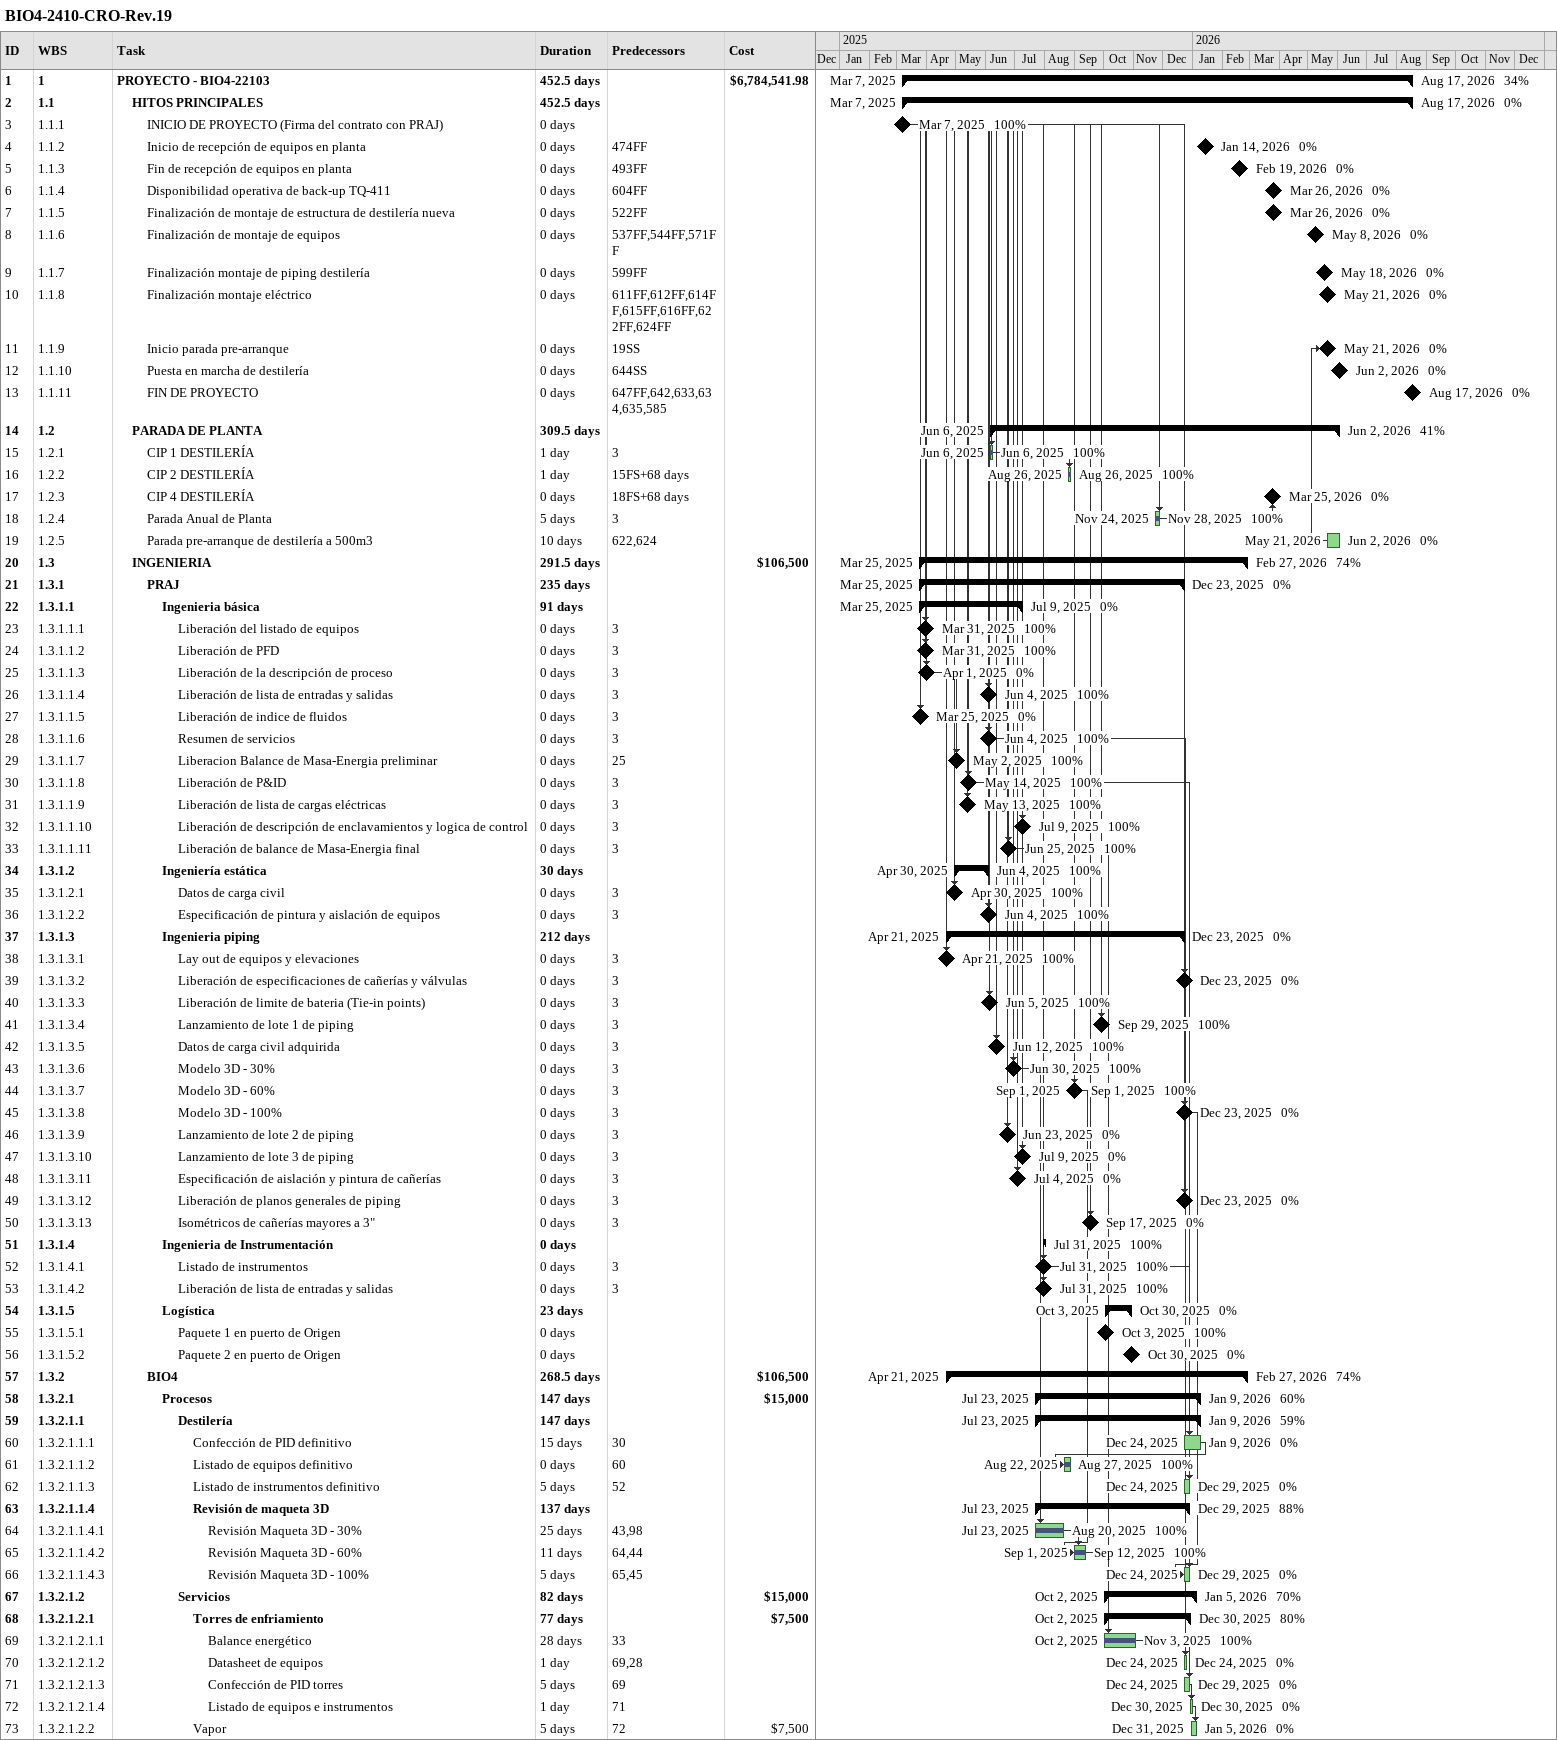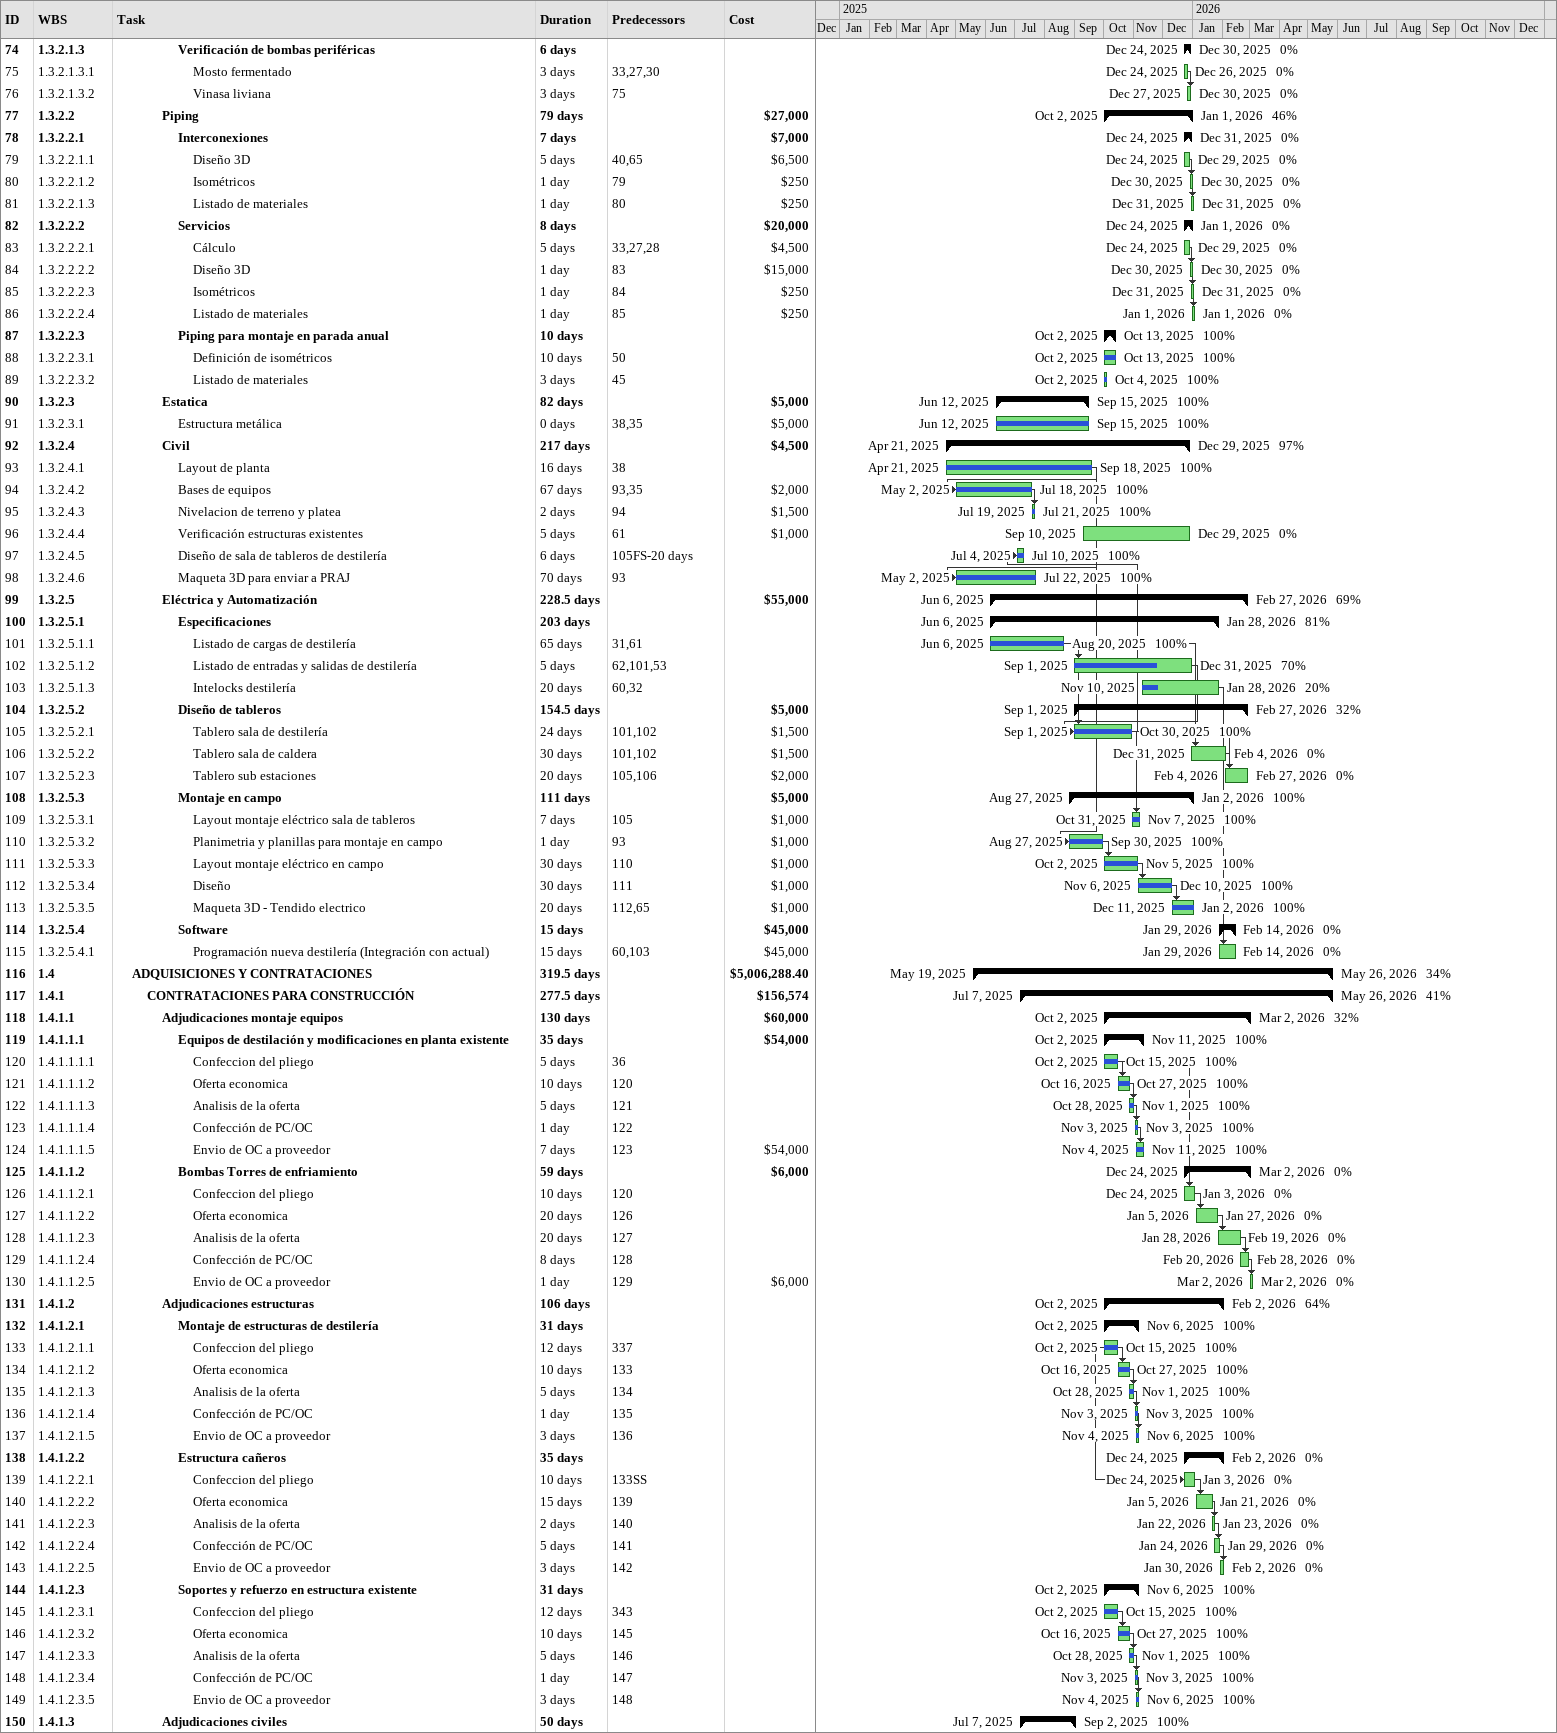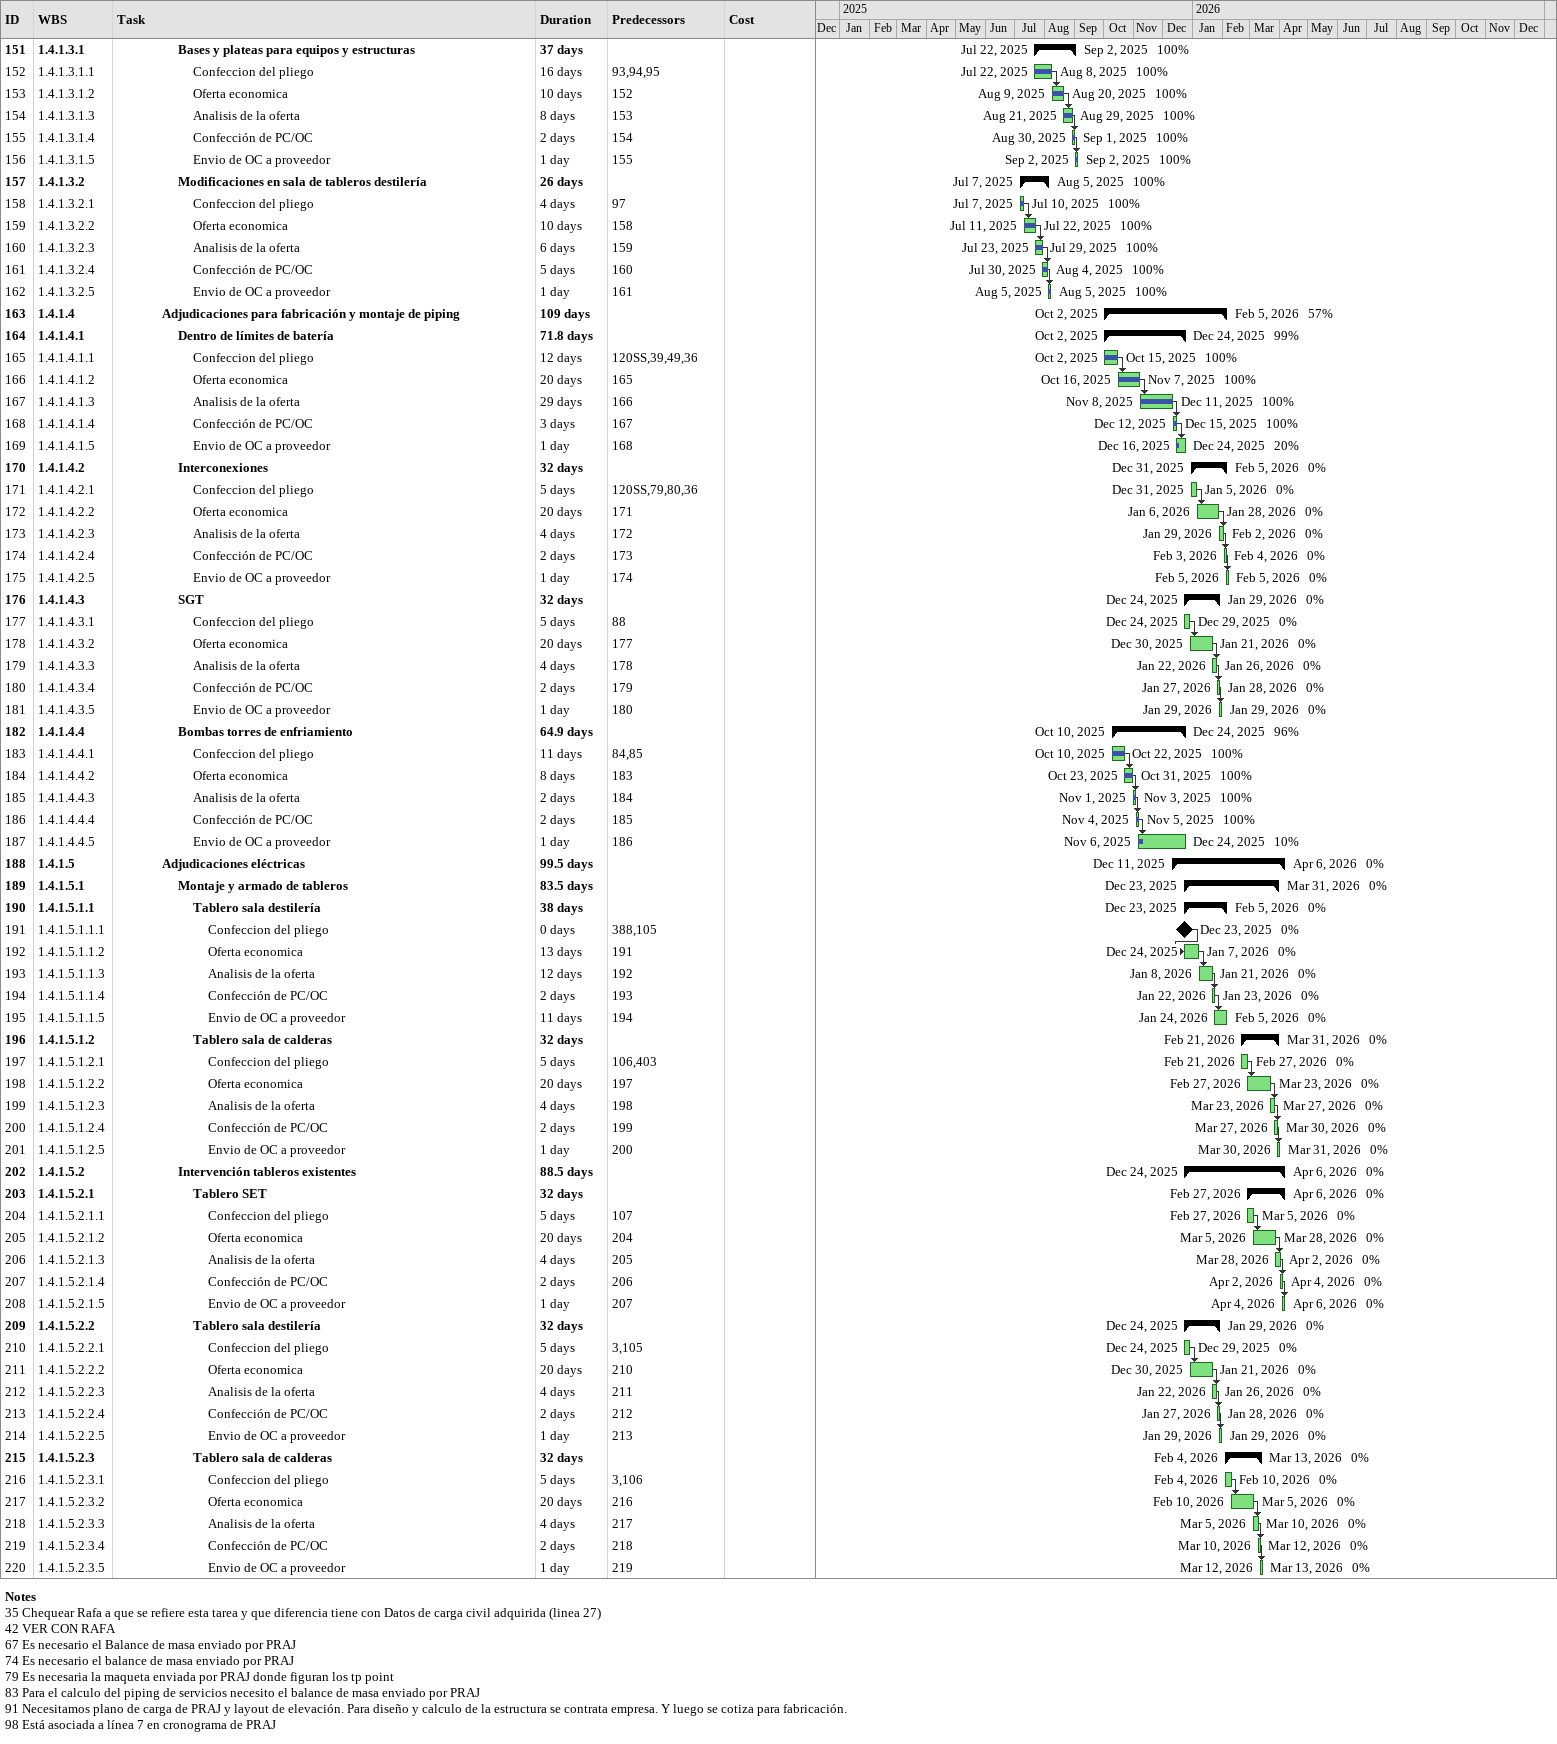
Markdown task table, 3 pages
BIO4-2410-CRO-Rev.19

| ID | WBS | Task | Duration | Start | Finish | Predecessors | % complete | Cost ($) |
|---|---|---|---|---|---|---|---|---|
| 1 | 1 | **PROYECTO - BIO4-22103** | 452.5d | 2025-03-07 | 2026-08-17 |  | 34 | 6784541.98 |
| 2 | 1.1 | **HITOS PRINCIPALES** | 452.5d | 2025-03-07 | 2026-08-17 |  | 0 |  |
| 3 | 1.1.1 | INICIO DE PROYECTO (Firma del contrato con PRAJ) | 0d | 2025-03-07 | 2025-03-07 |  | 100 |  |
| 4 | 1.1.2 | Inicio de recepción de equipos en planta | 0d | 2026-01-14 | 2026-01-14 | 474FF | 0 |  |
| 5 | 1.1.3 | Fin de recepción de equipos en planta | 0d | 2026-02-19 | 2026-02-19 | 493FF | 0 |  |
| 6 | 1.1.4 | Disponibilidad operativa de back-up TQ-411 | 0d | 2026-03-26 | 2026-03-26 | 604FF | 0 |  |
| 7 | 1.1.5 | Finalización de montaje de estructura de destilería nueva | 0d | 2026-03-26 | 2026-03-26 | 522FF | 0 |  |
| 8 | 1.1.6 | Finalización de montaje de equipos | 0d | 2026-05-08 | 2026-05-08 | 537FF, 544FF, 571FF | 0 |  |
| 9 | 1.1.7 | Finalización montaje de piping destilería | 0d | 2026-05-18 | 2026-05-18 | 599FF | 0 |  |
| 10 | 1.1.8 | Finalización montaje eléctrico | 0d | 2026-05-21 | 2026-05-21 | 611FF, 612FF, 614FF, 615FF, 616FF, 622FF, 624FF | 0 |  |
| 11 | 1.1.9 | Inicio parada pre-arranque | 0d | 2026-05-21 | 2026-05-21 | 19SS | 0 |  |
| 12 | 1.1.10 | Puesta en marcha de destilería | 0d | 2026-06-02 | 2026-06-02 | 644SS | 0 |  |
| 13 | 1.1.11 | FIN DE PROYECTO | 0d | 2026-08-17 | 2026-08-17 | 647FF, 642, 633, 634, 635, 585 | 0 |  |
| 14 | 1.2 | **PARADA DE PLANTA** | 309.5d | 2025-06-06 | 2026-06-02 |  | 41 |  |
| 15 | 1.2.1 | CIP 1 DESTILERÍA | 1d | 2025-06-06 | 2025-06-06 | 3 | 100 |  |
| 16 | 1.2.2 | CIP 2 DESTILERÍA | 1d | 2025-08-26 | 2025-08-26 | 15FS+68d | 100 |  |
| 17 | 1.2.3 | CIP 4 DESTILERÍA | 0d | 2026-03-25 | 2026-03-25 | 18FS+68d | 0 |  |
| 18 | 1.2.4 | Parada Anual de Planta | 5d | 2025-11-24 | 2025-11-28 | 3 | 100 |  |
| 19 | 1.2.5 | Parada pre-arranque de destilería a 500m3 | 10d | 2026-05-21 | 2026-06-02 | 622, 624 | 0 |  |
| 20 | 1.3 | **INGENIERIA** | 291.5d | 2025-03-25 | 2026-02-27 |  | 74 | 106500 |
| 21 | 1.3.1 | **PRAJ** | 235d | 2025-03-25 | 2025-12-23 |  | 0 |  |
| 22 | 1.3.1.1 | **Ingenieria básica** | 91d | 2025-03-25 | 2025-07-09 |  | 0 |  |
| 23 | 1.3.1.1.1 | Liberación del listado de equipos | 0d | 2025-03-31 | 2025-03-31 | 3 | 100 |  |
| 24 | 1.3.1.1.2 | Liberación de PFD | 0d | 2025-03-31 | 2025-03-31 | 3 | 100 |  |
| 25 | 1.3.1.1.3 | Liberación de la descripción de proceso | 0d | 2025-04-01 | 2025-04-01 | 3 | 0 |  |
| 26 | 1.3.1.1.4 | Liberación de lista de entradas y salidas | 0d | 2025-06-04 | 2025-06-04 | 3 | 100 |  |
| 27 | 1.3.1.1.5 | Liberación de indice de fluidos | 0d | 2025-03-25 | 2025-03-25 | 3 | 0 |  |
| 28 | 1.3.1.1.6 | Resumen de servicios | 0d | 2025-06-04 | 2025-06-04 | 3 | 100 |  |
| 29 | 1.3.1.1.7 | Liberacion Balance de Masa-Energia preliminar | 0d | 2025-05-02 | 2025-05-02 | 25 | 100 |  |
| 30 | 1.3.1.1.8 | Liberación de P&ID | 0d | 2025-05-14 | 2025-05-14 | 3 | 100 |  |
| 31 | 1.3.1.1.9 | Liberación de lista de cargas eléctricas | 0d | 2025-05-13 | 2025-05-13 | 3 | 100 |  |
| 32 | 1.3.1.1.10 | Liberación de descripción de enclavamientos y logica de control | 0d | 2025-07-09 | 2025-07-09 | 3 | 100 |  |
| 33 | 1.3.1.1.11 | Liberación de balance de Masa-Energia final | 0d | 2025-06-25 | 2025-06-25 | 3 | 100 |  |
| 34 | 1.3.1.2 | **Ingeniería estática** | 30d | 2025-04-30 | 2025-06-04 |  | 100 |  |
| 35 | 1.3.1.2.1 | Datos de carga civil | 0d | 2025-04-30 | 2025-04-30 | 3 | 100 |  |
| 36 | 1.3.1.2.2 | Especificación de pintura y aislación de equipos | 0d | 2025-06-04 | 2025-06-04 | 3 | 100 |  |
| 37 | 1.3.1.3 | **Ingenieria piping** | 212d | 2025-04-21 | 2025-12-23 |  | 0 |  |
| 38 | 1.3.1.3.1 | Lay out de equipos y elevaciones | 0d | 2025-04-21 | 2025-04-21 | 3 | 100 |  |
| 39 | 1.3.1.3.2 | Liberación de especificaciones de cañerías y válvulas | 0d | 2025-12-23 | 2025-12-23 | 3 | 0 |  |
| 40 | 1.3.1.3.3 | Liberación de limite de bateria (Tie-in points) | 0d | 2025-06-05 | 2025-06-05 | 3 | 100 |  |
| 41 | 1.3.1.3.4 | Lanzamiento de lote 1 de piping | 0d | 2025-09-29 | 2025-09-29 | 3 | 100 |  |
| 42 | 1.3.1.3.5 | Datos de carga civil adquirida | 0d | 2025-06-12 | 2025-06-12 | 3 | 100 |  |
| 43 | 1.3.1.3.6 | Modelo 3D - 30% | 0d | 2025-06-30 | 2025-06-30 | 3 | 100 |  |
| 44 | 1.3.1.3.7 | Modelo 3D - 60% | 0d | 2025-09-01 | 2025-09-01 | 3 | 100 |  |
| 45 | 1.3.1.3.8 | Modelo 3D - 100% | 0d | 2025-12-23 | 2025-12-23 | 3 | 0 |  |
| 46 | 1.3.1.3.9 | Lanzamiento de lote 2 de piping | 0d | 2025-06-23 | 2025-06-23 | 3 | 0 |  |
| 47 | 1.3.1.3.10 | Lanzamiento de lote 3 de piping | 0d | 2025-07-09 | 2025-07-09 | 3 | 0 |  |
| 48 | 1.3.1.3.11 | Especificación de aislación y pintura de cañerías | 0d | 2025-07-04 | 2025-07-04 | 3 | 0 |  |
| 49 | 1.3.1.3.12 | Liberación de planos generales de piping | 0d | 2025-12-23 | 2025-12-23 | 3 | 0 |  |
| 50 | 1.3.1.3.13 | Isométricos de cañerías mayores a 3" | 0d | 2025-09-17 | 2025-09-17 | 3 | 0 |  |
| 51 | 1.3.1.4 | **Ingenieria de Instrumentación** | 0d | 2025-07-31 | 2025-07-31 |  | 100 |  |
| 52 | 1.3.1.4.1 | Listado de instrumentos | 0d | 2025-07-31 | 2025-07-31 | 3 | 100 |  |
| 53 | 1.3.1.4.2 | Liberación de lista de entradas y salidas | 0d | 2025-07-31 | 2025-07-31 | 3 | 100 |  |
| 54 | 1.3.1.5 | **Logística** | 23d | 2025-10-03 | 2025-10-30 |  | 0 |  |
| 55 | 1.3.1.5.1 | Paquete 1 en puerto de Origen | 0d | 2025-10-03 | 2025-10-03 |  | 100 |  |
| 56 | 1.3.1.5.2 | Paquete 2 en puerto de Origen | 0d | 2025-10-30 | 2025-10-30 |  | 0 |  |
| 57 | 1.3.2 | **BIO4** | 268.5d | 2025-04-21 | 2026-02-27 |  | 74 | 106500 |
| 58 | 1.3.2.1 | **Procesos** | 147d | 2025-07-23 | 2026-01-09 |  | 60 | 15000 |
| 59 | 1.3.2.1.1 | **Destilería** | 147d | 2025-07-23 | 2026-01-09 |  | 59 |  |
| 60 | 1.3.2.1.1.1 | Confección de PID definitivo | 15d | 2025-12-24 | 2026-01-09 | 30 | 0 |  |
| 61 | 1.3.2.1.1.2 | Listado de equipos definitivo | 0d | 2025-08-22 | 2025-08-27 | 60 | 100 |  |
| 62 | 1.3.2.1.1.3 | Listado de instrumentos definitivo | 5d | 2025-12-24 | 2025-12-29 | 52 | 0 |  |
| 63 | 1.3.2.1.1.4 | **Revisión de maqueta 3D** | 137d | 2025-07-23 | 2025-12-29 |  | 88 |  |
| 64 | 1.3.2.1.1.4.1 | Revisión Maqueta 3D - 30% | 25d | 2025-07-23 | 2025-08-20 | 43, 98 | 100 |  |
| 65 | 1.3.2.1.1.4.2 | Revisión Maqueta 3D - 60% | 11d | 2025-09-01 | 2025-09-12 | 64, 44 | 100 |  |
| 66 | 1.3.2.1.1.4.3 | Revisión Maqueta 3D - 100% | 5d | 2025-12-24 | 2025-12-29 | 65, 45 | 0 |  |
| 67 | 1.3.2.1.2 | **Servicios** | 82d | 2025-10-02 | 2026-01-05 |  | 70 | 15000 |
| 68 | 1.3.2.1.2.1 | **Torres de enfriamiento** | 77d | 2025-10-02 | 2025-12-30 |  | 80 | 7500 |
| 69 | 1.3.2.1.2.1.1 | Balance energético | 28d | 2025-10-02 | 2025-11-03 | 33 | 100 |  |
| 70 | 1.3.2.1.2.1.2 | Datasheet de equipos | 1d | 2025-12-24 | 2025-12-24 | 69, 28 | 0 |  |
| 71 | 1.3.2.1.2.1.3 | Confección de PID torres | 5d | 2025-12-24 | 2025-12-29 | 69 | 0 |  |
| 72 | 1.3.2.1.2.1.4 | Listado de equipos e instrumentos | 1d | 2025-12-30 | 2025-12-30 | 71 | 0 |  |
| 73 | 1.3.2.1.2.2 | Vapor | 5d | 2025-12-31 | 2026-01-05 | 72 | 0 | 7500 |
| 74 | 1.3.2.1.3 | **Verificación de bombas periféricas** | 6d | 2025-12-24 | 2025-12-30 |  | 0 |  |
| 75 | 1.3.2.1.3.1 | Mosto fermentado | 3d | 2025-12-24 | 2025-12-26 | 33, 27, 30 | 0 |  |
| 76 | 1.3.2.1.3.2 | Vinasa liviana | 3d | 2025-12-27 | 2025-12-30 | 75 | 0 |  |
| 77 | 1.3.2.2 | **Piping** | 79d | 2025-10-02 | 2026-01-01 |  | 46 | 27000 |
| 78 | 1.3.2.2.1 | **Interconexiones** | 7d | 2025-12-24 | 2025-12-31 |  | 0 | 7000 |
| 79 | 1.3.2.2.1.1 | Diseño 3D | 5d | 2025-12-24 | 2025-12-29 | 40, 65 | 0 | 6500 |
| 80 | 1.3.2.2.1.2 | Isométricos | 1d | 2025-12-30 | 2025-12-30 | 79 | 0 | 250 |
| 81 | 1.3.2.2.1.3 | Listado de materiales | 1d | 2025-12-31 | 2025-12-31 | 80 | 0 | 250 |
| 82 | 1.3.2.2.2 | **Servicios** | 8d | 2025-12-24 | 2026-01-01 |  | 0 | 20000 |
| 83 | 1.3.2.2.2.1 | Cálculo | 5d | 2025-12-24 | 2025-12-29 | 33, 27, 28 | 0 | 4500 |
| 84 | 1.3.2.2.2.2 | Diseño 3D | 1d | 2025-12-30 | 2025-12-30 | 83 | 0 | 15000 |
| 85 | 1.3.2.2.2.3 | Isométricos | 1d | 2025-12-31 | 2025-12-31 | 84 | 0 | 250 |
| 86 | 1.3.2.2.2.4 | Listado de materiales | 1d | 2026-01-01 | 2026-01-01 | 85 | 0 | 250 |
| 87 | 1.3.2.2.3 | **Piping para montaje en parada anual** | 10d | 2025-10-02 | 2025-10-13 |  | 100 |  |
| 88 | 1.3.2.2.3.1 | Definición de isométricos | 10d | 2025-10-02 | 2025-10-13 | 50 | 100 |  |
| 89 | 1.3.2.2.3.2 | Listado de materiales | 3d | 2025-10-02 | 2025-10-04 | 45 | 100 |  |
| 90 | 1.3.2.3 | **Estatica** | 82d | 2025-06-12 | 2025-09-15 |  | 100 | 5000 |
| 91 | 1.3.2.3.1 | Estructura metálica | 0d | 2025-06-12 | 2025-09-15 | 38, 35 | 100 | 5000 |
| 92 | 1.3.2.4 | **Civil** | 217d | 2025-04-21 | 2025-12-29 |  | 97 | 4500 |
| 93 | 1.3.2.4.1 | Layout de planta | 16d | 2025-04-21 | 2025-09-18 | 38 | 100 |  |
| 94 | 1.3.2.4.2 | Bases de equipos | 67d | 2025-05-02 | 2025-07-18 | 93, 35 | 100 | 2000 |
| 95 | 1.3.2.4.3 | Nivelacion de terreno y platea | 2d | 2025-07-19 | 2025-07-21 | 94 | 100 | 1500 |
| 96 | 1.3.2.4.4 | Verificación estructuras existentes | 5d | 2025-09-10 | 2025-12-29 | 61 | 0 | 1000 |
| 97 | 1.3.2.4.5 | Diseño de sala de tableros de destilería | 6d | 2025-07-04 | 2025-07-10 | 105FS-20d | 100 |  |
| 98 | 1.3.2.4.6 | Maqueta 3D para enviar a PRAJ | 70d | 2025-05-02 | 2025-07-22 | 93 | 100 |  |
| 99 | 1.3.2.5 | **Eléctrica y Automatización** | 228.5d | 2025-06-06 | 2026-02-27 |  | 69 | 55000 |
| 100 | 1.3.2.5.1 | **Especificaciones** | 203d | 2025-06-06 | 2026-01-28 |  | 81 |  |
| 101 | 1.3.2.5.1.1 | Listado de cargas de destilería | 65d | 2025-06-06 | 2025-08-20 | 31, 61 | 100 |  |
| 102 | 1.3.2.5.1.2 | Listado de entradas y salidas de destilería | 5d | 2025-09-01 | 2025-12-31 | 62, 101, 53 | 70 |  |
| 103 | 1.3.2.5.1.3 | Intelocks destilería | 20d | 2025-11-10 | 2026-01-28 | 60, 32 | 20 |  |
| 104 | 1.3.2.5.2 | **Diseño de tableros** | 154.5d | 2025-09-01 | 2026-02-27 |  | 32 | 5000 |
| 105 | 1.3.2.5.2.1 | Tablero sala de destilería | 24d | 2025-09-01 | 2025-10-30 | 101, 102 | 100 | 1500 |
| 106 | 1.3.2.5.2.2 | Tablero sala de caldera | 30d | 2025-12-31 | 2026-02-04 | 101, 102 | 0 | 1500 |
| 107 | 1.3.2.5.2.3 | Tablero sub estaciones | 20d | 2026-02-04 | 2026-02-27 | 105, 106 | 0 | 2000 |
| 108 | 1.3.2.5.3 | **Montaje en campo** | 111d | 2025-08-27 | 2026-01-02 |  | 100 | 5000 |
| 109 | 1.3.2.5.3.1 | Layout montaje eléctrico sala de tableros | 7d | 2025-10-31 | 2025-11-07 | 105 | 100 | 1000 |
| 110 | 1.3.2.5.3.2 | Planimetria y planillas para montaje en campo | 1d | 2025-08-27 | 2025-09-30 | 93 | 100 | 1000 |
| 111 | 1.3.2.5.3.3 | Layout montaje eléctrico en campo | 30d | 2025-10-02 | 2025-11-05 | 110 | 100 | 1000 |
| 112 | 1.3.2.5.3.4 | Diseño | 30d | 2025-11-06 | 2025-12-10 | 111 | 100 | 1000 |
| 113 | 1.3.2.5.3.5 | Maqueta 3D - Tendido electrico | 20d | 2025-12-11 | 2026-01-02 | 112, 65 | 100 | 1000 |
| 114 | 1.3.2.5.4 | **Software** | 15d | 2026-01-29 | 2026-02-14 |  | 0 | 45000 |
| 115 | 1.3.2.5.4.1 | Programación nueva destilería (Integración con actual) | 15d | 2026-01-29 | 2026-02-14 | 60, 103 | 0 | 45000 |
| 116 | 1.4 | **ADQUISICIONES Y CONTRATACIONES** | 319.5d | 2025-05-19 | 2026-05-26 |  | 34 | 5006288.40 |
| 117 | 1.4.1 | **CONTRATACIONES PARA CONSTRUCCIÓN** | 277.5d | 2025-07-07 | 2026-05-26 |  | 41 | 156574 |
| 118 | 1.4.1.1 | **Adjudicaciones montaje equipos** | 130d | 2025-10-02 | 2026-03-02 |  | 32 | 60000 |
| 119 | 1.4.1.1.1 | **Equipos de destilación y modificaciones en planta existente** | 35d | 2025-10-02 | 2025-11-11 |  | 100 | 54000 |
| 120 | 1.4.1.1.1.1 | Confeccion del pliego | 5d | 2025-10-02 | 2025-10-15 | 36 | 100 |  |
| 121 | 1.4.1.1.1.2 | Oferta economica | 10d | 2025-10-16 | 2025-10-27 | 120 | 100 |  |
| 122 | 1.4.1.1.1.3 | Analisis de la oferta | 5d | 2025-10-28 | 2025-11-01 | 121 | 100 |  |
| 123 | 1.4.1.1.1.4 | Confección de PC/OC | 1d | 2025-11-03 | 2025-11-03 | 122 | 100 |  |
| 124 | 1.4.1.1.1.5 | Envio de OC a proveedor | 7d | 2025-11-04 | 2025-11-11 | 123 | 100 | 54000 |
| 125 | 1.4.1.1.2 | **Bombas Torres de enfriamiento** | 59d | 2025-12-24 | 2026-03-02 |  | 0 | 6000 |
| 126 | 1.4.1.1.2.1 | Confeccion del pliego | 10d | 2025-12-24 | 2026-01-03 | 120 | 0 |  |
| 127 | 1.4.1.1.2.2 | Oferta economica | 20d | 2026-01-05 | 2026-01-27 | 126 | 0 |  |
| 128 | 1.4.1.1.2.3 | Analisis de la oferta | 20d | 2026-01-28 | 2026-02-19 | 127 | 0 |  |
| 129 | 1.4.1.1.2.4 | Confección de PC/OC | 8d | 2026-02-20 | 2026-02-28 | 128 | 0 |  |
| 130 | 1.4.1.1.2.5 | Envio de OC a proveedor | 1d | 2026-03-02 | 2026-03-02 | 129 | 0 | 6000 |
| 131 | 1.4.1.2 | **Adjudicaciones estructuras** | 106d | 2025-10-02 | 2026-02-02 |  | 64 |  |
| 132 | 1.4.1.2.1 | **Montaje de estructuras de destilería** | 31d | 2025-10-02 | 2025-11-06 |  | 100 |  |
| 133 | 1.4.1.2.1.1 | Confeccion del pliego | 12d | 2025-10-02 | 2025-10-15 | 337 | 100 |  |
| 134 | 1.4.1.2.1.2 | Oferta economica | 10d | 2025-10-16 | 2025-10-27 | 133 | 100 |  |
| 135 | 1.4.1.2.1.3 | Analisis de la oferta | 5d | 2025-10-28 | 2025-11-01 | 134 | 100 |  |
| 136 | 1.4.1.2.1.4 | Confección de PC/OC | 1d | 2025-11-03 | 2025-11-03 | 135 | 100 |  |
| 137 | 1.4.1.2.1.5 | Envio de OC a proveedor | 3d | 2025-11-04 | 2025-11-06 | 136 | 100 |  |
| 138 | 1.4.1.2.2 | **Estructura cañeros** | 35d | 2025-12-24 | 2026-02-02 |  | 0 |  |
| 139 | 1.4.1.2.2.1 | Confeccion del pliego | 10d | 2025-12-24 | 2026-01-03 | 133SS | 0 |  |
| 140 | 1.4.1.2.2.2 | Oferta economica | 15d | 2026-01-05 | 2026-01-21 | 139 | 0 |  |
| 141 | 1.4.1.2.2.3 | Analisis de la oferta | 2d | 2026-01-22 | 2026-01-23 | 140 | 0 |  |
| 142 | 1.4.1.2.2.4 | Confección de PC/OC | 5d | 2026-01-24 | 2026-01-29 | 141 | 0 |  |
| 143 | 1.4.1.2.2.5 | Envio de OC a proveedor | 3d | 2026-01-30 | 2026-02-02 | 142 | 0 |  |
| 144 | 1.4.1.2.3 | **Soportes y refuerzo en estructura existente** | 31d | 2025-10-02 | 2025-11-06 |  | 100 |  |
| 145 | 1.4.1.2.3.1 | Confeccion del pliego | 12d | 2025-10-02 | 2025-10-15 | 343 | 100 |  |
| 146 | 1.4.1.2.3.2 | Oferta economica | 10d | 2025-10-16 | 2025-10-27 | 145 | 100 |  |
| 147 | 1.4.1.2.3.3 | Analisis de la oferta | 5d | 2025-10-28 | 2025-11-01 | 146 | 100 |  |
| 148 | 1.4.1.2.3.4 | Confección de PC/OC | 1d | 2025-11-03 | 2025-11-03 | 147 | 100 |  |
| 149 | 1.4.1.2.3.5 | Envio de OC a proveedor | 3d | 2025-11-04 | 2025-11-06 | 148 | 100 |  |
| 150 | 1.4.1.3 | **Adjudicaciones civiles** | 50d | 2025-07-07 | 2025-09-02 |  | 100 |  |
| 151 | 1.4.1.3.1 | **Bases y plateas para equipos y estructuras** | 37d | 2025-07-22 | 2025-09-02 |  | 100 |  |
| 152 | 1.4.1.3.1.1 | Confeccion del pliego | 16d | 2025-07-22 | 2025-08-08 | 93, 94, 95 | 100 |  |
| 153 | 1.4.1.3.1.2 | Oferta economica | 10d | 2025-08-09 | 2025-08-20 | 152 | 100 |  |
| 154 | 1.4.1.3.1.3 | Analisis de la oferta | 8d | 2025-08-21 | 2025-08-29 | 153 | 100 |  |
| 155 | 1.4.1.3.1.4 | Confección de PC/OC | 2d | 2025-08-30 | 2025-09-01 | 154 | 100 |  |
| 156 | 1.4.1.3.1.5 | Envio de OC a proveedor | 1d | 2025-09-02 | 2025-09-02 | 155 | 100 |  |
| 157 | 1.4.1.3.2 | **Modificaciones en sala de tableros destilería** | 26d | 2025-07-07 | 2025-08-05 |  | 100 |  |
| 158 | 1.4.1.3.2.1 | Confeccion del pliego | 4d | 2025-07-07 | 2025-07-10 | 97 | 100 |  |
| 159 | 1.4.1.3.2.2 | Oferta economica | 10d | 2025-07-11 | 2025-07-22 | 158 | 100 |  |
| 160 | 1.4.1.3.2.3 | Analisis de la oferta | 6d | 2025-07-23 | 2025-07-29 | 159 | 100 |  |
| 161 | 1.4.1.3.2.4 | Confección de PC/OC | 5d | 2025-07-30 | 2025-08-04 | 160 | 100 |  |
| 162 | 1.4.1.3.2.5 | Envio de OC a proveedor | 1d | 2025-08-05 | 2025-08-05 | 161 | 100 |  |
| 163 | 1.4.1.4 | **Adjudicaciones para fabricación y montaje de piping** | 109d | 2025-10-02 | 2026-02-05 |  | 57 |  |
| 164 | 1.4.1.4.1 | **Dentro de límites de batería** | 71.8d | 2025-10-02 | 2025-12-24 |  | 99 |  |
| 165 | 1.4.1.4.1.1 | Confeccion del pliego | 12d | 2025-10-02 | 2025-10-15 | 120SS, 39, 49, 36 | 100 |  |
| 166 | 1.4.1.4.1.2 | Oferta economica | 20d | 2025-10-16 | 2025-11-07 | 165 | 100 |  |
| 167 | 1.4.1.4.1.3 | Analisis de la oferta | 29d | 2025-11-08 | 2025-12-11 | 166 | 100 |  |
| 168 | 1.4.1.4.1.4 | Confección de PC/OC | 3d | 2025-12-12 | 2025-12-15 | 167 | 100 |  |
| 169 | 1.4.1.4.1.5 | Envio de OC a proveedor | 1d | 2025-12-16 | 2025-12-24 | 168 | 20 |  |
| 170 | 1.4.1.4.2 | **Interconexiones** | 32d | 2025-12-31 | 2026-02-05 |  | 0 |  |
| 171 | 1.4.1.4.2.1 | Confeccion del pliego | 5d | 2025-12-31 | 2026-01-05 | 120SS, 79, 80, 36 | 0 |  |
| 172 | 1.4.1.4.2.2 | Oferta economica | 20d | 2026-01-06 | 2026-01-28 | 171 | 0 |  |
| 173 | 1.4.1.4.2.3 | Analisis de la oferta | 4d | 2026-01-29 | 2026-02-02 | 172 | 0 |  |
| 174 | 1.4.1.4.2.4 | Confección de PC/OC | 2d | 2026-02-03 | 2026-02-04 | 173 | 0 |  |
| 175 | 1.4.1.4.2.5 | Envio de OC a proveedor | 1d | 2026-02-05 | 2026-02-05 | 174 | 0 |  |
| 176 | 1.4.1.4.3 | **SGT** | 32d | 2025-12-24 | 2026-01-29 |  | 0 |  |
| 177 | 1.4.1.4.3.1 | Confeccion del pliego | 5d | 2025-12-24 | 2025-12-29 | 88 | 0 |  |
| 178 | 1.4.1.4.3.2 | Oferta economica | 20d | 2025-12-30 | 2026-01-21 | 177 | 0 |  |
| 179 | 1.4.1.4.3.3 | Analisis de la oferta | 4d | 2026-01-22 | 2026-01-26 | 178 | 0 |  |
| 180 | 1.4.1.4.3.4 | Confección de PC/OC | 2d | 2026-01-27 | 2026-01-28 | 179 | 0 |  |
| 181 | 1.4.1.4.3.5 | Envio de OC a proveedor | 1d | 2026-01-29 | 2026-01-29 | 180 | 0 |  |
| 182 | 1.4.1.4.4 | **Bombas torres de enfriamiento** | 64.9d | 2025-10-10 | 2025-12-24 |  | 96 |  |
| 183 | 1.4.1.4.4.1 | Confeccion del pliego | 11d | 2025-10-10 | 2025-10-22 | 84, 85 | 100 |  |
| 184 | 1.4.1.4.4.2 | Oferta economica | 8d | 2025-10-23 | 2025-10-31 | 183 | 100 |  |
| 185 | 1.4.1.4.4.3 | Analisis de la oferta | 2d | 2025-11-01 | 2025-11-03 | 184 | 100 |  |
| 186 | 1.4.1.4.4.4 | Confección de PC/OC | 2d | 2025-11-04 | 2025-11-05 | 185 | 100 |  |
| 187 | 1.4.1.4.4.5 | Envio de OC a proveedor | 1d | 2025-11-06 | 2025-12-24 | 186 | 10 |  |
| 188 | 1.4.1.5 | **Adjudicaciones eléctricas** | 99.5d | 2025-12-11 | 2026-04-06 |  | 0 |  |
| 189 | 1.4.1.5.1 | **Montaje y armado de tableros** | 83.5d | 2025-12-23 | 2026-03-31 |  | 0 |  |
| 190 | 1.4.1.5.1.1 | **Tablero sala destilería** | 38d | 2025-12-23 | 2026-02-05 |  | 0 |  |
| 191 | 1.4.1.5.1.1.1 | Confeccion del pliego | 0d | 2025-12-23 | 2025-12-23 | 388, 105 | 0 |  |
| 192 | 1.4.1.5.1.1.2 | Oferta economica | 13d | 2025-12-24 | 2026-01-07 | 191 | 0 |  |
| 193 | 1.4.1.5.1.1.3 | Analisis de la oferta | 12d | 2026-01-08 | 2026-01-21 | 192 | 0 |  |
| 194 | 1.4.1.5.1.1.4 | Confección de PC/OC | 2d | 2026-01-22 | 2026-01-23 | 193 | 0 |  |
| 195 | 1.4.1.5.1.1.5 | Envio de OC a proveedor | 11d | 2026-01-24 | 2026-02-05 | 194 | 0 |  |
| 196 | 1.4.1.5.1.2 | **Tablero sala de calderas** | 32d | 2026-02-21 | 2026-03-31 |  | 0 |  |
| 197 | 1.4.1.5.1.2.1 | Confeccion del pliego | 5d | 2026-02-21 | 2026-02-27 | 106, 403 | 0 |  |
| 198 | 1.4.1.5.1.2.2 | Oferta economica | 20d | 2026-02-27 | 2026-03-23 | 197 | 0 |  |
| 199 | 1.4.1.5.1.2.3 | Analisis de la oferta | 4d | 2026-03-23 | 2026-03-27 | 198 | 0 |  |
| 200 | 1.4.1.5.1.2.4 | Confección de PC/OC | 2d | 2026-03-27 | 2026-03-30 | 199 | 0 |  |
| 201 | 1.4.1.5.1.2.5 | Envio de OC a proveedor | 1d | 2026-03-30 | 2026-03-31 | 200 | 0 |  |
| 202 | 1.4.1.5.2 | **Intervención tableros existentes** | 88.5d | 2025-12-24 | 2026-04-06 |  | 0 |  |
| 203 | 1.4.1.5.2.1 | **Tablero SET** | 32d | 2026-02-27 | 2026-04-06 |  | 0 |  |
| 204 | 1.4.1.5.2.1.1 | Confeccion del pliego | 5d | 2026-02-27 | 2026-03-05 | 107 | 0 |  |
| 205 | 1.4.1.5.2.1.2 | Oferta economica | 20d | 2026-03-05 | 2026-03-28 | 204 | 0 |  |
| 206 | 1.4.1.5.2.1.3 | Analisis de la oferta | 4d | 2026-03-28 | 2026-04-02 | 205 | 0 |  |
| 207 | 1.4.1.5.2.1.4 | Confección de PC/OC | 2d | 2026-04-02 | 2026-04-04 | 206 | 0 |  |
| 208 | 1.4.1.5.2.1.5 | Envio de OC a proveedor | 1d | 2026-04-04 | 2026-04-06 | 207 | 0 |  |
| 209 | 1.4.1.5.2.2 | **Tablero sala destilería** | 32d | 2025-12-24 | 2026-01-29 |  | 0 |  |
| 210 | 1.4.1.5.2.2.1 | Confeccion del pliego | 5d | 2025-12-24 | 2025-12-29 | 3, 105 | 0 |  |
| 211 | 1.4.1.5.2.2.2 | Oferta economica | 20d | 2025-12-30 | 2026-01-21 | 210 | 0 |  |
| 212 | 1.4.1.5.2.2.3 | Analisis de la oferta | 4d | 2026-01-22 | 2026-01-26 | 211 | 0 |  |
| 213 | 1.4.1.5.2.2.4 | Confección de PC/OC | 2d | 2026-01-27 | 2026-01-28 | 212 | 0 |  |
| 214 | 1.4.1.5.2.2.5 | Envio de OC a proveedor | 1d | 2026-01-29 | 2026-01-29 | 213 | 0 |  |
| 215 | 1.4.1.5.2.3 | **Tablero sala de calderas** | 32d | 2026-02-04 | 2026-03-13 |  | 0 |  |
| 216 | 1.4.1.5.2.3.1 | Confeccion del pliego | 5d | 2026-02-04 | 2026-02-10 | 3, 106 | 0 |  |
| 217 | 1.4.1.5.2.3.2 | Oferta economica | 20d | 2026-02-10 | 2026-03-05 | 216 | 0 |  |
| 218 | 1.4.1.5.2.3.3 | Analisis de la oferta | 4d | 2026-03-05 | 2026-03-10 | 217 | 0 |  |
| 219 | 1.4.1.5.2.3.4 | Confección de PC/OC | 2d | 2026-03-10 | 2026-03-12 | 218 | 0 |  |
| 220 | 1.4.1.5.2.3.5 | Envio de OC a proveedor | 1d | 2026-03-12 | 2026-03-13 | 219 | 0 |  |

Notes
- 35: Chequear Rafa a que se refiere esta tarea y que diferencia tiene con Datos de carga civil adquirida (linea 27)
- 42: VER CON RAFA
- 67: Es necesario el Balance de masa enviado por PRAJ
- 74: Es necesario el balance de masa enviado por PRAJ
- 79: Es necesaria la maqueta enviada por PRAJ donde figuran los tp point
- 83: Para el calculo del piping de servicios necesito el balance de masa enviado por PRAJ
- 91: Necesitamos plano de carga de PRAJ y layout de elevación. Para diseño y calculo de la estructura se contrata empresa. Y luego se cotiza para fabricación.
- 98: Está asociada a línea 7 en cronograma de PRAJ
